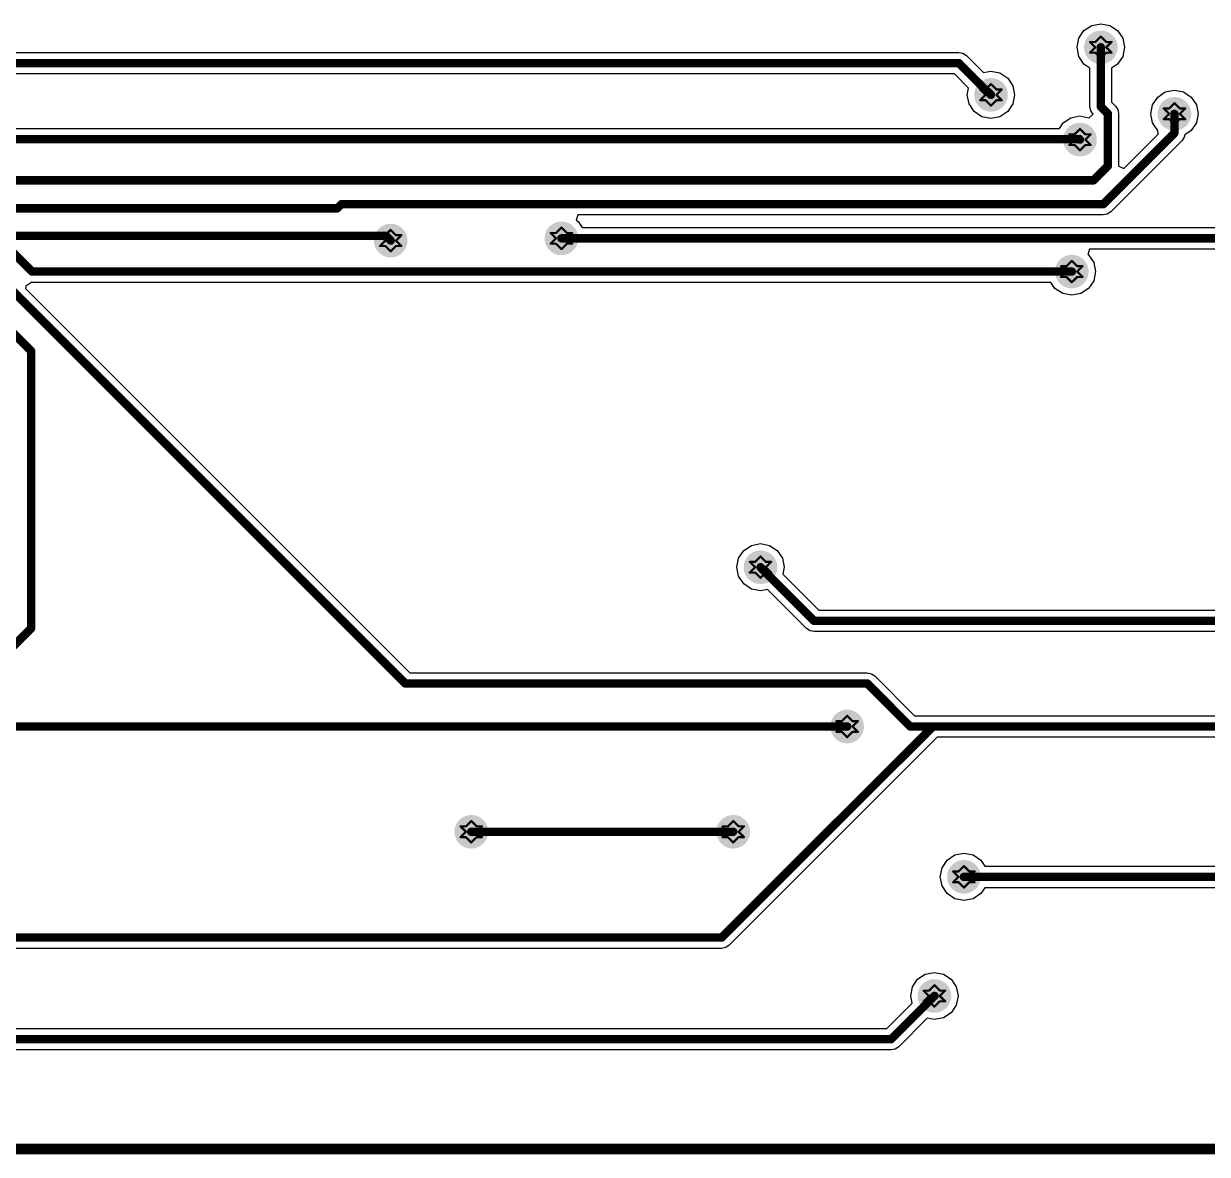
# Model space of a CAD drawing. Header units: millimetres. Extents: x -4.38 to -1.03, y 0 to 2.6.
# Drawn here: x -2.745 to -1.643, y -0.005 to 1.049 of the extents above; entities that cross this region are included whole.
import ezdxf

# ---------------------------------------------------------------- set-up
doc = ezdxf.new("R2010")
doc.units = ezdxf.units.MM
doc.header["$MEASUREMENT"] = 0
for name, color, linetype in [('BottomLayer', 5, 'Continuous'), ('DrillDrawing', 1, 'Continuous'), ('Mechanical1', 6, 'Continuous')]:
    doc.layers.add(name, color=color, linetype=linetype)

msp = doc.modelspace()

# ---------------------------------------------------------------- hatches: boundary and pattern name
at = {"layer": 'BottomLayer'}
h = msp.add_hatch(color=5, dxfattribs=at)
edge = h.paths.add_edge_path()
edge.add_arc((-1.7419, 1.0266), 0.0157, 0, 360, ccw=False)
h = msp.add_hatch(color=5, dxfattribs=at)
edge = h.paths.add_edge_path()
edge.add_arc((-1.8442, 0.9823), 0.0157, 0, 360, ccw=False)
h = msp.add_hatch(color=5, dxfattribs=at)
edge = h.paths.add_edge_path()
edge.add_arc((-1.6733, 0.9646), 0.0157, 0, 360, ccw=False)
h = msp.add_hatch(color=5, dxfattribs=at)
edge = h.paths.add_edge_path()
edge.add_arc((-1.7613, 0.9406), 0.0157, 0, 360, ccw=False)
h = msp.add_hatch(color=5, dxfattribs=at)
edge = h.paths.add_edge_path()
edge.add_arc((-2.4034, 0.8465), 0.0157, 0, 360, ccw=False)
h = msp.add_hatch(color=5, dxfattribs=at)
edge = h.paths.add_edge_path()
edge.add_arc((-2.2443, 0.8486), 0.0157, 0, 360, ccw=False)
h = msp.add_hatch(color=5, dxfattribs=at)
edge = h.paths.add_edge_path()
edge.add_arc((-1.7689, 0.8176), 0.0157, 0, 360, ccw=False)
h = msp.add_hatch(color=5, dxfattribs=at)
edge = h.paths.add_edge_path()
edge.add_arc((-2.0589, 0.5421), 0.0157, 0, 360, ccw=False)
h = msp.add_hatch(color=5, dxfattribs=at)
edge = h.paths.add_edge_path()
edge.add_arc((-1.9782, 0.3937), 0.0157, 0, 360, ccw=False)
h = msp.add_hatch(color=5, dxfattribs=at)
edge = h.paths.add_edge_path()
edge.add_arc((-2.3283, 0.2956), 0.0157, 0, 360, ccw=False)
h = msp.add_hatch(color=5, dxfattribs=at)
edge = h.paths.add_edge_path()
edge.add_arc((-2.0843, 0.2956), 0.0157, 0, 360, ccw=False)
h = msp.add_hatch(color=5, dxfattribs=at)
edge = h.paths.add_edge_path()
edge.add_arc((-1.8694, 0.2536), 0.0157, 0, 360, ccw=False)
h = msp.add_hatch(color=5, dxfattribs=at)
edge = h.paths.add_edge_path()
edge.add_arc((-1.8969, 0.1426), 0.0157, 0, 360, ccw=False)

# ---------------------------------------------------------------- linework, layer by layer
for p, q in [((-1.7504, 1.047), (-1.7419, 1.0486)), ((-1.7419, 1.0486), (-1.7335, 1.047)), ((-1.7623, 1.035), (-1.7576, 1.0422)), ((-1.7576, 1.0422), (-1.7504, 1.047)), ((-1.7335, 1.047), (-1.7263, 1.0422)), ((-1.7263, 1.0422), (-1.7215, 1.035)), ((-1.764, 1.0266), (-1.7623, 1.035)), ((-1.7623, 1.0181), (-1.764, 1.0266)), ((-1.7215, 1.035), (-1.7199, 1.0266)), ((-1.7199, 1.0266), (-1.7215, 1.0181)), ((-3.7971, 1.0218), (-1.8741, 1.0218)), ((-1.8741, 1.0218), (-1.8703, 1.0211)), ((-1.8703, 1.0211), (-1.867, 1.0189)), ((-1.867, 1.0189), (-1.8511, 1.003)), ((-1.7576, 1.011), (-1.7623, 1.0181)), ((-1.7215, 1.0181), (-1.7263, 1.011)), ((-1.8511, 1.003), (-1.8442, 1.0044)), ((-1.8442, 1.0044), (-1.8358, 1.0027)), ((-1.752, 1.0072), (-1.7576, 1.011)), ((-1.752, 0.9714), (-1.752, 1.0072)), ((-1.7263, 1.011), (-1.7319, 1.0072)), ((-1.7319, 1.0072), (-1.7319, 0.9755)), ((-1.8782, 1.0018), (-3.7929, 1.0018)), ((-1.8651, 0.9886), (-1.8782, 1.0018)), ((-1.8358, 1.0027), (-1.8286, 0.9979)), ((-1.8286, 0.9979), (-1.8238, 0.9907)), ((-1.8663, 0.9823), (-1.8651, 0.9886)), ((-1.8646, 0.9738), (-1.8663, 0.9823)), ((-1.8238, 0.9907), (-1.8222, 0.9823)), ((-1.8222, 0.9823), (-1.8238, 0.9738)), ((-1.6889, 0.9802), (-1.6818, 0.985)), ((-1.6818, 0.985), (-1.6733, 0.9866)), ((-1.6733, 0.9866), (-1.6649, 0.985)), ((-1.6649, 0.985), (-1.6577, 0.9802)), ((-1.8598, 0.9667), (-1.8646, 0.9738)), ((-1.8238, 0.9738), (-1.8286, 0.9667)), ((-1.7512, 0.9675), (-1.752, 0.9714)), ((-1.7319, 0.9755), (-1.7282, 0.9719)), ((-1.7282, 0.9719), (-1.7261, 0.9686)), ((-1.6954, 0.9646), (-1.6937, 0.973)), ((-1.6937, 0.973), (-1.6889, 0.9802)), ((-1.6577, 0.9802), (-1.6529, 0.973)), ((-1.6529, 0.973), (-1.6512, 0.9646)), ((-1.8527, 0.9619), (-1.8598, 0.9667)), ((-1.8442, 0.9602), (-1.8527, 0.9619)), ((-1.8358, 0.9619), (-1.8442, 0.9602)), ((-1.8286, 0.9667), (-1.8358, 0.9619)), ((-1.7769, 0.9562), (-1.7698, 0.961)), ((-1.7698, 0.961), (-1.7613, 0.9626)), ((-1.7613, 0.9626), (-1.7529, 0.961)), ((-1.7529, 0.961), (-1.7526, 0.9608)), ((-1.7526, 0.9608), (-1.749, 0.9643)), ((-1.749, 0.9643), (-1.7512, 0.9675)), ((-1.7261, 0.9686), (-1.7253, 0.9648)), ((-1.7253, 0.9648), (-1.7253, 0.9161)), ((-1.6937, 0.9561), (-1.6954, 0.9646)), ((-1.6512, 0.9646), (-1.6529, 0.9561)), ((-2.9094, 0.9511), (-1.7803, 0.9511)), ((-1.7803, 0.9511), (-1.7769, 0.9562)), ((-1.6889, 0.949), (-1.6937, 0.9561)), ((-1.6886, 0.9457), (-1.6889, 0.949)), ((-1.6577, 0.949), (-1.6637, 0.945)), ((-1.6529, 0.9561), (-1.6577, 0.949)), ((-1.6662, 0.9397), (-1.7326, 0.8733)), ((-1.7206, 0.9137), (-1.6886, 0.9457)), ((-1.6641, 0.943), (-1.6662, 0.9397)), ((-1.6637, 0.945), (-1.6641, 0.943)), ((-1.7253, 0.9161), (-1.725, 0.9158)), ((-1.725, 0.9158), (-1.7206, 0.9137)), ((-1.7359, 0.8712), (-1.7397, 0.8704)), ((-1.7326, 0.8733), (-1.7359, 0.8712)), ((-2.229, 0.8704), (-2.2305, 0.8654)), ((-2.2305, 0.8654), (-2.2287, 0.8642)), ((-1.7397, 0.8704), (-2.229, 0.8704)), ((-2.2287, 0.8642), (-2.225, 0.8586)), ((-2.225, 0.8586), (-1.6145, 0.8586)), ((-1.7523, 0.8385), (-1.7539, 0.8335)), ((-1.6103, 0.8385), (-1.7523, 0.8385)), ((-1.7539, 0.8335), (-1.7533, 0.8332)), ((-1.7533, 0.8332), (-1.7485, 0.826)), ((-1.7485, 0.826), (-1.7469, 0.8176)), ((-1.7469, 0.8176), (-1.7485, 0.8091)), ((-2.7377, 0.8076), (-2.7431, 0.804)), ((-2.7373, 0.8075), (-2.7377, 0.8076)), ((-1.7883, 0.8075), (-2.7373, 0.8075)), ((-1.7846, 0.802), (-1.7883, 0.8075)), ((-1.7485, 0.8091), (-1.7533, 0.802)), ((-2.7431, 0.804), (-2.7435, 0.8018)), ((-2.7435, 0.8018), (-2.3855, 0.4437)), ((-1.7774, 0.7972), (-1.7846, 0.802)), ((-1.7689, 0.7955), (-1.7774, 0.7972)), ((-1.7605, 0.7972), (-1.7689, 0.7955)), ((-1.7533, 0.802), (-1.7605, 0.7972)), ((-2.0745, 0.5577), (-2.0673, 0.5625)), ((-2.0673, 0.5625), (-2.0589, 0.5642)), ((-2.0589, 0.5642), (-2.0504, 0.5625)), ((-2.0504, 0.5625), (-2.0433, 0.5577)), ((-2.0793, 0.5506), (-2.0745, 0.5577)), ((-2.0433, 0.5577), (-2.0385, 0.5506)), ((-2.0809, 0.5421), (-2.0793, 0.5506)), ((-2.0793, 0.5337), (-2.0809, 0.5421)), ((-2.0385, 0.5506), (-2.0368, 0.5421)), ((-2.0368, 0.5421), (-2.0381, 0.5355)), ((-2.0745, 0.5265), (-2.0793, 0.5337)), ((-2.0381, 0.5355), (-2.0047, 0.5022)), ((-2.0673, 0.5217), (-2.0745, 0.5265)), ((-2.0589, 0.52), (-2.0673, 0.5217)), ((-2.0523, 0.5214), (-2.0589, 0.52)), ((-2.016, 0.485), (-2.0523, 0.5214)), ((-2.0047, 0.5022), (-1.5591, 0.5022)), ((-2.0127, 0.4829), (-2.016, 0.485)), ((-2.0089, 0.4821), (-2.0127, 0.4829)), ((-1.5591, 0.4821), (-2.0089, 0.4821)), ((-2.3855, 0.4437), (-1.9594, 0.4437)), ((-1.9594, 0.4437), (-1.9556, 0.4429)), ((-1.9556, 0.4429), (-1.9523, 0.4408)), ((-1.9523, 0.4408), (-1.9153, 0.4037)), ((-1.9153, 0.4037), (-1.5608, 0.4037)), ((-1.8942, 0.3837), (-2.088, 0.1899)), ((-1.5608, 0.3837), (-1.8942, 0.3837)), ((-1.8778, 0.274), (-1.8694, 0.2756)), ((-1.8694, 0.2756), (-1.8609, 0.274)), ((-1.8897, 0.262), (-1.885, 0.2692)), ((-1.885, 0.2692), (-1.8778, 0.274)), ((-1.8609, 0.274), (-1.8537, 0.2692)), ((-1.8537, 0.2692), (-1.85, 0.2636)), ((-1.8914, 0.2536), (-1.8897, 0.262)), ((-1.85, 0.2636), (-1.5525, 0.2636)), ((-1.8897, 0.2451), (-1.8914, 0.2536)), ((-1.885, 0.238), (-1.8897, 0.2451)), ((-1.85, 0.2435), (-1.8537, 0.238)), ((-1.5483, 0.2435), (-1.85, 0.2435)), ((-1.8778, 0.2332), (-1.885, 0.238)), ((-1.8694, 0.2315), (-1.8778, 0.2332)), ((-1.8609, 0.2332), (-1.8694, 0.2315)), ((-1.8537, 0.238), (-1.8609, 0.2332)), ((-2.0912, 0.1877), (-2.0951, 0.1869)), ((-2.088, 0.1899), (-2.0912, 0.1877)), ((-2.0951, 0.1869), (-2.9239, 0.1869)), ((-1.9173, 0.151), (-1.9125, 0.1582)), ((-1.9125, 0.1582), (-1.9054, 0.163)), ((-1.9054, 0.163), (-1.8969, 0.1646)), ((-1.8969, 0.1646), (-1.8885, 0.163)), ((-1.8885, 0.163), (-1.8813, 0.1582)), ((-1.8813, 0.1582), (-1.8765, 0.151)), ((-1.919, 0.1426), (-1.9173, 0.151)), ((-1.8765, 0.151), (-1.8748, 0.1426)), ((-1.9413, 0.1124), (-1.9177, 0.136)), ((-1.9177, 0.136), (-1.919, 0.1426)), ((-1.8765, 0.1341), (-1.8813, 0.127)), ((-1.8748, 0.1426), (-1.8765, 0.1341)), ((-1.9035, 0.1218), (-1.93, 0.0953)), ((-1.8969, 0.1205), (-1.9035, 0.1218)), ((-1.8885, 0.1222), (-1.8969, 0.1205)), ((-1.8813, 0.127), (-1.8885, 0.1222)), ((-3.226, 0.1124), (-1.9413, 0.1124)), ((-1.9371, 0.0923), (-3.2301, 0.0923)), ((-1.9333, 0.0931), (-1.9371, 0.0923)), ((-1.93, 0.0953), (-1.9333, 0.0931)), ((-4.3797, 0), (-1.0333, 0))]:
    msp.add_line(p, q, dxfattribs=at)
at = {"layer": 'BottomLayer', "const_width": 0.00787}
for points in [[(-1.7419, 0.9714), (-1.7419, 1.0266)], [(-1.8741, 1.0118), (-3.7971, 1.0118)], [(-1.8477, 0.9854), (-1.8741, 1.0118)], [(-1.8473, 0.9854), (-1.8477, 0.9854)], [(-1.8442, 0.9823), (-1.8473, 0.9854)], [(-1.7353, 0.9648), (-1.7419, 0.9714)], [(-1.7353, 0.916), (-1.7353, 0.9648)], [(-1.6733, 0.9468), (-1.6733, 0.9646)], [(-1.6733, 0.9468), (-1.7397, 0.8804)], [(-1.7619, 0.9411), (-2.9278, 0.9411)], [(-1.7613, 0.9406), (-1.7619, 0.9411)], [(-1.7353, 0.916), (-1.7487, 0.9026)], [(-1.7487, 0.9026), (-2.9814, 0.9026)], [(-2.4492, 0.8804), (-2.4531, 0.8766)], [(-1.7397, 0.8804), (-2.4492, 0.8804)], [(-2.4531, 0.8766), (-2.9233, 0.8766)], [(-2.4078, 0.8509), (-2.8152, 0.8509)], [(-2.4034, 0.8465), (-2.4078, 0.8509)], [(-1.6103, 0.8486), (-2.2443, 0.8486)], [(-2.7373, 0.8176), (-2.7569, 0.8372)], [(-1.7689, 0.8176), (-2.7373, 0.8176)], [(-2.3896, 0.4337), (-2.7675, 0.8116)], [(-2.7383, 0.7436), (-2.7931, 0.7984)], [(-2.7383, 0.4851), (-2.7383, 0.7436)], [(-2.0089, 0.4921), (-2.0589, 0.5421)], [(-2.7383, 0.4851), (-2.8158, 0.4076)], [(-1.5057, 0.4921), (-2.0089, 0.4921)], [(-1.9594, 0.4337), (-2.3896, 0.4337)], [(-1.9195, 0.3937), (-1.9594, 0.4337)], [(-1.9782, 0.3937), (-2.802, 0.3937)], [(-1.8983, 0.3937), (-2.0951, 0.197)], [(-1.8983, 0.3937), (-1.9195, 0.3937)], [(-1.5057, 0.3937), (-1.8983, 0.3937)], [(-2.0843, 0.2956), (-2.3283, 0.2956)], [(-1.5483, 0.2536), (-1.8694, 0.2536)], [(-2.0951, 0.197), (-2.9239, 0.197)], [(-1.8969, 0.1426), (-1.9371, 0.1024)], [(-1.9371, 0.1024), (-3.2301, 0.1024)]]:
    msp.add_lwpolyline(points, dxfattribs=at)
at = {"layer": 'BottomLayer', "const_width": 0.00394}
for points in [[(-1.74, 1.0266, -1), (-1.7439, 1.0266, -1)], [(-1.8721, 1.0118, -1), (-1.8761, 1.0118, -1)], [(-1.8721, 1.0118, -1), (-1.8761, 1.0118, -1)], [(-1.8457, 0.9854, -1), (-1.8496, 0.9854, -1)], [(-1.8457, 0.9854, -1), (-1.8496, 0.9854, -1)], [(-1.8454, 0.9854, -1), (-1.8493, 0.9854, -1)], [(-1.8454, 0.9854, -1), (-1.8493, 0.9854, -1)], [(-1.8423, 0.9823, -1), (-1.8462, 0.9823, -1)], [(-1.74, 0.9714, -1), (-1.7439, 0.9714, -1)], [(-1.74, 0.9714, -1), (-1.7439, 0.9714, -1)], [(-1.7334, 0.9648, -1), (-1.7373, 0.9648, -1)], [(-1.7334, 0.9648, -1), (-1.7373, 0.9648, -1)], [(-1.6714, 0.9646, -1), (-1.6753, 0.9646, -1)], [(-1.6714, 0.9468, -1), (-1.6753, 0.9468, -1)], [(-1.6714, 0.9468, -1), (-1.6753, 0.9468, -1)], [(-1.7599, 0.9411, -1), (-1.7638, 0.9411, -1)], [(-1.7599, 0.9411, -1), (-1.7638, 0.9411, -1)], [(-1.7594, 0.9406, -1), (-1.7633, 0.9406, -1)], [(-1.7334, 0.916, -1), (-1.7373, 0.916, -1)], [(-1.7334, 0.916, -1), (-1.7373, 0.916, -1)], [(-1.7468, 0.9026, -1), (-1.7507, 0.9026, -1)], [(-1.7468, 0.9026, -1), (-1.7507, 0.9026, -1)], [(-2.4473, 0.8804, -1), (-2.4512, 0.8804, -1)], [(-2.4473, 0.8804, -1), (-2.4512, 0.8804, -1)], [(-1.7377, 0.8804, -1), (-1.7417, 0.8804, -1)], [(-1.7377, 0.8804, -1), (-1.7417, 0.8804, -1)], [(-2.4511, 0.8766, -1), (-2.4551, 0.8766, -1)], [(-2.4511, 0.8766, -1), (-2.4551, 0.8766, -1)], [(-2.4059, 0.8509, -1), (-2.4098, 0.8509, -1)], [(-2.4059, 0.8509, -1), (-2.4098, 0.8509, -1)], [(-2.4014, 0.8465, -1), (-2.4053, 0.8465, -1)], [(-2.2424, 0.8486, -1), (-2.2463, 0.8486, -1)], [(-2.7354, 0.8176, -1), (-2.7393, 0.8176, -1)], [(-2.7354, 0.8176, -1), (-2.7393, 0.8176, -1)], [(-1.767, 0.8176, -1), (-1.7709, 0.8176, -1)], [(-2.7364, 0.7436, -1), (-2.7403, 0.7436, -1)], [(-2.7364, 0.7436, -1), (-2.7403, 0.7436, -1)], [(-2.0569, 0.5421, -1), (-2.0608, 0.5421, -1)], [(-2.7364, 0.4851, -1), (-2.7403, 0.4851, -1)], [(-2.7364, 0.4851, -1), (-2.7403, 0.4851, -1)], [(-2.0069, 0.4921, -1), (-2.0108, 0.4921, -1)], [(-2.0069, 0.4921, -1), (-2.0108, 0.4921, -1)], [(-2.3877, 0.4337, -1), (-2.3916, 0.4337, -1)], [(-2.3877, 0.4337, -1), (-2.3916, 0.4337, -1)], [(-1.9574, 0.4337, -1), (-1.9614, 0.4337, -1)], [(-1.9574, 0.4337, -1), (-1.9614, 0.4337, -1)], [(-1.9762, 0.3937, -1), (-1.9801, 0.3937, -1)], [(-1.9175, 0.3937, -1), (-1.9214, 0.3937, -1)], [(-1.9175, 0.3937, -1), (-1.9214, 0.3937, -1)], [(-1.8964, 0.3937, -1), (-1.9003, 0.3937, -1)], [(-1.8964, 0.3937, -1), (-1.9003, 0.3937, -1)], [(-1.8964, 0.3937, -1), (-1.9003, 0.3937, -1)], [(-2.3264, 0.2956, -1), (-2.3303, 0.2956, -1)], [(-2.0824, 0.2956, -1), (-2.0863, 0.2956, -1)], [(-1.8674, 0.2536, -1), (-1.8713, 0.2536, -1)], [(-2.0931, 0.197, -1), (-2.097, 0.197, -1)], [(-2.0931, 0.197, -1), (-2.097, 0.197, -1)], [(-1.8949, 0.1426, -1), (-1.8989, 0.1426, -1)], [(-1.9352, 0.1024, -1), (-1.9391, 0.1024, -1)], [(-1.9352, 0.1024, -1), (-1.9391, 0.1024, -1)]]:
    msp.add_lwpolyline(points, format="xyb", close=True, dxfattribs=at)
at = {"layer": 'DrillDrawing', "const_width": 0.002}
for points in [[(-1.7419, 1.0366), (-1.7469, 1.0316)], [(-1.7369, 1.0316), (-1.7419, 1.0366)], [(-1.7469, 1.0316), (-1.7519, 1.0316)], [(-1.7469, 1.0266), (-1.7519, 1.0316)], [(-1.7469, 1.0266), (-1.7519, 1.0216)], [(-1.7319, 1.0316), (-1.7369, 1.0266)], [(-1.7319, 1.0316), (-1.7369, 1.0316)], [(-1.7319, 1.0216), (-1.7369, 1.0266)], [(-1.7469, 1.0216), (-1.7519, 1.0216)], [(-1.7419, 1.0166), (-1.7469, 1.0216)], [(-1.7369, 1.0216), (-1.7419, 1.0166)], [(-1.7319, 1.0216), (-1.7369, 1.0216)], [(-1.8442, 0.9923), (-1.8492, 0.9873)], [(-1.8392, 0.9873), (-1.8442, 0.9923)], [(-1.8492, 0.9873), (-1.8542, 0.9873)], [(-1.8492, 0.9823), (-1.8542, 0.9873)], [(-1.8492, 0.9823), (-1.8542, 0.9773)], [(-1.8342, 0.9873), (-1.8392, 0.9823)], [(-1.8342, 0.9873), (-1.8392, 0.9873)], [(-1.8342, 0.9773), (-1.8392, 0.9823)], [(-1.8492, 0.9773), (-1.8542, 0.9773)], [(-1.8442, 0.9723), (-1.8492, 0.9773)], [(-1.8392, 0.9773), (-1.8442, 0.9723)], [(-1.8342, 0.9773), (-1.8392, 0.9773)], [(-1.6783, 0.9696), (-1.6833, 0.9696)], [(-1.6783, 0.9646), (-1.6833, 0.9696)], [(-1.6733, 0.9746), (-1.6783, 0.9696)], [(-1.6683, 0.9696), (-1.6733, 0.9746)], [(-1.6633, 0.9696), (-1.6683, 0.9646)], [(-1.6633, 0.9696), (-1.6683, 0.9696)], [(-1.6783, 0.9646), (-1.6833, 0.9596)], [(-1.6783, 0.9596), (-1.6833, 0.9596)], [(-1.6733, 0.9546), (-1.6783, 0.9596)], [(-1.6683, 0.9596), (-1.6733, 0.9546)], [(-1.6633, 0.9596), (-1.6683, 0.9646)], [(-1.6633, 0.9596), (-1.6683, 0.9596)], [(-1.7613, 0.9506), (-1.7663, 0.9456)], [(-1.7563, 0.9456), (-1.7613, 0.9506)], [(-1.7663, 0.9456), (-1.7713, 0.9456)], [(-1.7663, 0.9406), (-1.7713, 0.9456)], [(-1.7663, 0.9406), (-1.7713, 0.9356)], [(-1.7513, 0.9456), (-1.7563, 0.9406)], [(-1.7513, 0.9456), (-1.7563, 0.9456)], [(-1.7513, 0.9356), (-1.7563, 0.9406)], [(-1.7663, 0.9356), (-1.7713, 0.9356)], [(-1.7613, 0.9306), (-1.7663, 0.9356)], [(-1.7563, 0.9356), (-1.7613, 0.9306)], [(-1.7513, 0.9356), (-1.7563, 0.9356)], [(-2.4084, 0.8515), (-2.4134, 0.8515)], [(-2.4084, 0.8465), (-2.4134, 0.8515)], [(-2.4034, 0.8565), (-2.4084, 0.8515)], [(-2.3984, 0.8515), (-2.4034, 0.8565)], [(-2.3934, 0.8515), (-2.3984, 0.8465)], [(-2.3934, 0.8515), (-2.3984, 0.8515)], [(-2.2493, 0.8536), (-2.2543, 0.8536)], [(-2.2493, 0.8486), (-2.2543, 0.8536)], [(-2.2493, 0.8486), (-2.2543, 0.8436)], [(-2.2443, 0.8586), (-2.2493, 0.8536)], [(-2.2393, 0.8536), (-2.2443, 0.8586)], [(-2.2343, 0.8536), (-2.2393, 0.8486)], [(-2.2343, 0.8536), (-2.2393, 0.8536)], [(-2.2343, 0.8436), (-2.2393, 0.8486)], [(-2.4084, 0.8465), (-2.4134, 0.8415)], [(-2.4084, 0.8415), (-2.4134, 0.8415)], [(-2.4034, 0.8365), (-2.4084, 0.8415)], [(-2.3984, 0.8415), (-2.4034, 0.8365)], [(-2.3934, 0.8415), (-2.3984, 0.8465)], [(-2.3934, 0.8415), (-2.3984, 0.8415)], [(-2.2493, 0.8436), (-2.2543, 0.8436)], [(-2.2443, 0.8386), (-2.2493, 0.8436)], [(-2.2393, 0.8436), (-2.2443, 0.8386)], [(-2.2343, 0.8436), (-2.2393, 0.8436)], [(-1.7689, 0.8276), (-1.7739, 0.8226)], [(-1.7639, 0.8226), (-1.7689, 0.8276)], [(-1.7739, 0.8226), (-1.7789, 0.8226)], [(-1.7739, 0.8176), (-1.7789, 0.8226)], [(-1.7739, 0.8176), (-1.7789, 0.8126)], [(-1.7589, 0.8226), (-1.7639, 0.8176)], [(-1.7589, 0.8226), (-1.7639, 0.8226)], [(-1.7589, 0.8126), (-1.7639, 0.8176)], [(-1.7739, 0.8126), (-1.7789, 0.8126)], [(-1.7689, 0.8076), (-1.7739, 0.8126)], [(-1.7639, 0.8126), (-1.7689, 0.8076)], [(-1.7589, 0.8126), (-1.7639, 0.8126)], [(-2.0589, 0.5521), (-2.0639, 0.5471)], [(-2.0539, 0.5471), (-2.0589, 0.5521)], [(-2.0639, 0.5471), (-2.0689, 0.5471)], [(-2.0639, 0.5421), (-2.0689, 0.5471)], [(-2.0639, 0.5421), (-2.0689, 0.5371)], [(-2.0489, 0.5471), (-2.0539, 0.5421)], [(-2.0489, 0.5471), (-2.0539, 0.5471)], [(-2.0489, 0.5371), (-2.0539, 0.5421)], [(-2.0639, 0.5371), (-2.0689, 0.5371)], [(-2.0589, 0.5321), (-2.0639, 0.5371)], [(-2.0539, 0.5371), (-2.0589, 0.5321)], [(-2.0489, 0.5371), (-2.0539, 0.5371)], [(-1.9832, 0.3987), (-1.9882, 0.3987)], [(-1.9832, 0.3937), (-1.9882, 0.3987)], [(-1.9782, 0.4037), (-1.9832, 0.3987)], [(-1.9732, 0.3987), (-1.9782, 0.4037)], [(-1.9682, 0.3987), (-1.9732, 0.3937)], [(-1.9682, 0.3987), (-1.9732, 0.3987)], [(-1.9832, 0.3937), (-1.9882, 0.3887)], [(-1.9832, 0.3887), (-1.9882, 0.3887)], [(-1.9782, 0.3837), (-1.9832, 0.3887)], [(-1.9732, 0.3887), (-1.9782, 0.3837)], [(-1.9682, 0.3887), (-1.9732, 0.3937)], [(-1.9682, 0.3887), (-1.9732, 0.3887)], [(-2.3333, 0.3006), (-2.3383, 0.3006)], [(-2.3333, 0.2956), (-2.3383, 0.3006)], [(-2.3283, 0.3056), (-2.3333, 0.3006)], [(-2.3233, 0.3006), (-2.3283, 0.3056)], [(-2.3183, 0.3006), (-2.3233, 0.2956)], [(-2.3183, 0.3006), (-2.3233, 0.3006)], [(-2.0893, 0.3006), (-2.0943, 0.3006)], [(-2.0893, 0.2956), (-2.0943, 0.3006)], [(-2.0843, 0.3056), (-2.0893, 0.3006)], [(-2.0793, 0.3006), (-2.0843, 0.3056)], [(-2.0743, 0.3006), (-2.0793, 0.2956)], [(-2.0743, 0.3006), (-2.0793, 0.3006)], [(-2.3333, 0.2956), (-2.3383, 0.2906)], [(-2.3333, 0.2906), (-2.3383, 0.2906)], [(-2.3283, 0.2856), (-2.3333, 0.2906)], [(-2.3233, 0.2906), (-2.3283, 0.2856)], [(-2.3183, 0.2906), (-2.3233, 0.2956)], [(-2.3183, 0.2906), (-2.3233, 0.2906)], [(-2.0893, 0.2956), (-2.0943, 0.2906)], [(-2.0893, 0.2906), (-2.0943, 0.2906)], [(-2.0843, 0.2856), (-2.0893, 0.2906)], [(-2.0793, 0.2906), (-2.0843, 0.2856)], [(-2.0743, 0.2906), (-2.0793, 0.2956)], [(-2.0743, 0.2906), (-2.0793, 0.2906)], [(-1.8744, 0.2586), (-1.8794, 0.2586)], [(-1.8744, 0.2536), (-1.8794, 0.2586)], [(-1.8744, 0.2536), (-1.8794, 0.2486)], [(-1.8694, 0.2636), (-1.8744, 0.2586)], [(-1.8644, 0.2586), (-1.8694, 0.2636)], [(-1.8594, 0.2586), (-1.8644, 0.2536)], [(-1.8594, 0.2586), (-1.8644, 0.2586)], [(-1.8594, 0.2486), (-1.8644, 0.2536)], [(-1.8744, 0.2486), (-1.8794, 0.2486)], [(-1.8694, 0.2436), (-1.8744, 0.2486)], [(-1.8644, 0.2486), (-1.8694, 0.2436)], [(-1.8594, 0.2486), (-1.8644, 0.2486)], [(-1.9019, 0.1476), (-1.9069, 0.1476)], [(-1.9019, 0.1426), (-1.9069, 0.1476)], [(-1.9019, 0.1426), (-1.9069, 0.1376)], [(-1.8969, 0.1526), (-1.9019, 0.1476)], [(-1.8919, 0.1476), (-1.8969, 0.1526)], [(-1.8869, 0.1476), (-1.8919, 0.1426)], [(-1.8869, 0.1476), (-1.8919, 0.1476)], [(-1.8869, 0.1376), (-1.8919, 0.1426)], [(-1.9019, 0.1376), (-1.9069, 0.1376)], [(-1.8969, 0.1326), (-1.9019, 0.1376)], [(-1.8919, 0.1376), (-1.8969, 0.1326)], [(-1.8869, 0.1376), (-1.8919, 0.1376)]]:
    msp.add_lwpolyline(points, dxfattribs=at)
at = {"layer": 'DrillDrawing', "const_width": 0.001}
for points in [[(-1.7414, 1.0366, -1), (-1.7424, 1.0366, -1)], [(-1.7414, 1.0366, -1), (-1.7424, 1.0366, -1)], [(-1.7514, 1.0316, -1), (-1.7524, 1.0316, -1)], [(-1.7514, 1.0316, -1), (-1.7524, 1.0316, -1)], [(-1.7464, 1.0316, -1), (-1.7474, 1.0316, -1)], [(-1.7464, 1.0316, -1), (-1.7474, 1.0316, -1)], [(-1.7464, 1.0266, -1), (-1.7474, 1.0266, -1)], [(-1.7464, 1.0266, -1), (-1.7474, 1.0266, -1)], [(-1.7364, 1.0316, -1), (-1.7374, 1.0316, -1)], [(-1.7364, 1.0316, -1), (-1.7374, 1.0316, -1)], [(-1.7364, 1.0266, -1), (-1.7374, 1.0266, -1)], [(-1.7364, 1.0266, -1), (-1.7374, 1.0266, -1)], [(-1.7314, 1.0316, -1), (-1.7324, 1.0316, -1)], [(-1.7314, 1.0316, -1), (-1.7324, 1.0316, -1)], [(-1.7514, 1.0216, -1), (-1.7524, 1.0216, -1)], [(-1.7514, 1.0216, -1), (-1.7524, 1.0216, -1)], [(-1.7464, 1.0216, -1), (-1.7474, 1.0216, -1)], [(-1.7464, 1.0216, -1), (-1.7474, 1.0216, -1)], [(-1.7414, 1.0166, -1), (-1.7424, 1.0166, -1)], [(-1.7414, 1.0166, -1), (-1.7424, 1.0166, -1)], [(-1.7364, 1.0216, -1), (-1.7374, 1.0216, -1)], [(-1.7364, 1.0216, -1), (-1.7374, 1.0216, -1)], [(-1.7314, 1.0216, -1), (-1.7324, 1.0216, -1)], [(-1.7314, 1.0216, -1), (-1.7324, 1.0216, -1)], [(-1.8437, 0.9923, -1), (-1.8447, 0.9923, -1)], [(-1.8437, 0.9923, -1), (-1.8447, 0.9923, -1)], [(-1.8537, 0.9873, -1), (-1.8547, 0.9873, -1)], [(-1.8537, 0.9873, -1), (-1.8547, 0.9873, -1)], [(-1.8487, 0.9873, -1), (-1.8497, 0.9873, -1)], [(-1.8487, 0.9873, -1), (-1.8497, 0.9873, -1)], [(-1.8487, 0.9823, -1), (-1.8497, 0.9823, -1)], [(-1.8487, 0.9823, -1), (-1.8497, 0.9823, -1)], [(-1.8387, 0.9873, -1), (-1.8397, 0.9873, -1)], [(-1.8387, 0.9873, -1), (-1.8397, 0.9873, -1)], [(-1.8387, 0.9823, -1), (-1.8397, 0.9823, -1)], [(-1.8387, 0.9823, -1), (-1.8397, 0.9823, -1)], [(-1.8337, 0.9873, -1), (-1.8347, 0.9873, -1)], [(-1.8337, 0.9873, -1), (-1.8347, 0.9873, -1)], [(-1.8537, 0.9773, -1), (-1.8547, 0.9773, -1)], [(-1.8537, 0.9773, -1), (-1.8547, 0.9773, -1)], [(-1.8487, 0.9773, -1), (-1.8497, 0.9773, -1)], [(-1.8487, 0.9773, -1), (-1.8497, 0.9773, -1)], [(-1.8437, 0.9723, -1), (-1.8447, 0.9723, -1)], [(-1.8437, 0.9723, -1), (-1.8447, 0.9723, -1)], [(-1.8387, 0.9773, -1), (-1.8397, 0.9773, -1)], [(-1.8387, 0.9773, -1), (-1.8397, 0.9773, -1)], [(-1.8337, 0.9773, -1), (-1.8347, 0.9773, -1)], [(-1.8337, 0.9773, -1), (-1.8347, 0.9773, -1)], [(-1.6828, 0.9696, -1), (-1.6838, 0.9696, -1)], [(-1.6828, 0.9696, -1), (-1.6838, 0.9696, -1)], [(-1.6778, 0.9696, -1), (-1.6788, 0.9696, -1)], [(-1.6778, 0.9696, -1), (-1.6788, 0.9696, -1)], [(-1.6728, 0.9746, -1), (-1.6738, 0.9746, -1)], [(-1.6728, 0.9746, -1), (-1.6738, 0.9746, -1)], [(-1.6678, 0.9696, -1), (-1.6688, 0.9696, -1)], [(-1.6678, 0.9696, -1), (-1.6688, 0.9696, -1)], [(-1.6628, 0.9696, -1), (-1.6638, 0.9696, -1)], [(-1.6628, 0.9696, -1), (-1.6638, 0.9696, -1)], [(-1.6828, 0.9596, -1), (-1.6838, 0.9596, -1)], [(-1.6828, 0.9596, -1), (-1.6838, 0.9596, -1)], [(-1.6778, 0.9646, -1), (-1.6788, 0.9646, -1)], [(-1.6778, 0.9646, -1), (-1.6788, 0.9646, -1)], [(-1.6778, 0.9596, -1), (-1.6788, 0.9596, -1)], [(-1.6778, 0.9596, -1), (-1.6788, 0.9596, -1)], [(-1.6678, 0.9646, -1), (-1.6688, 0.9646, -1)], [(-1.6678, 0.9646, -1), (-1.6688, 0.9646, -1)], [(-1.6678, 0.9596, -1), (-1.6688, 0.9596, -1)], [(-1.6678, 0.9596, -1), (-1.6688, 0.9596, -1)], [(-1.6628, 0.9596, -1), (-1.6638, 0.9596, -1)], [(-1.6628, 0.9596, -1), (-1.6638, 0.9596, -1)], [(-1.7608, 0.9506, -1), (-1.7618, 0.9506, -1)], [(-1.7608, 0.9506, -1), (-1.7618, 0.9506, -1)], [(-1.6728, 0.9546, -1), (-1.6738, 0.9546, -1)], [(-1.6728, 0.9546, -1), (-1.6738, 0.9546, -1)], [(-1.7708, 0.9456, -1), (-1.7718, 0.9456, -1)], [(-1.7708, 0.9456, -1), (-1.7718, 0.9456, -1)], [(-1.7658, 0.9456, -1), (-1.7668, 0.9456, -1)], [(-1.7658, 0.9456, -1), (-1.7668, 0.9456, -1)], [(-1.7658, 0.9406, -1), (-1.7668, 0.9406, -1)], [(-1.7658, 0.9406, -1), (-1.7668, 0.9406, -1)], [(-1.7558, 0.9456, -1), (-1.7568, 0.9456, -1)], [(-1.7558, 0.9456, -1), (-1.7568, 0.9456, -1)], [(-1.7558, 0.9406, -1), (-1.7568, 0.9406, -1)], [(-1.7558, 0.9406, -1), (-1.7568, 0.9406, -1)], [(-1.7508, 0.9456, -1), (-1.7518, 0.9456, -1)], [(-1.7508, 0.9456, -1), (-1.7518, 0.9456, -1)], [(-1.7708, 0.9356, -1), (-1.7718, 0.9356, -1)], [(-1.7708, 0.9356, -1), (-1.7718, 0.9356, -1)], [(-1.7658, 0.9356, -1), (-1.7668, 0.9356, -1)], [(-1.7658, 0.9356, -1), (-1.7668, 0.9356, -1)], [(-1.7608, 0.9306, -1), (-1.7618, 0.9306, -1)], [(-1.7608, 0.9306, -1), (-1.7618, 0.9306, -1)], [(-1.7558, 0.9356, -1), (-1.7568, 0.9356, -1)], [(-1.7558, 0.9356, -1), (-1.7568, 0.9356, -1)], [(-1.7508, 0.9356, -1), (-1.7518, 0.9356, -1)], [(-1.7508, 0.9356, -1), (-1.7518, 0.9356, -1)], [(-2.4129, 0.8515, -1), (-2.4139, 0.8515, -1)], [(-2.4129, 0.8515, -1), (-2.4139, 0.8515, -1)], [(-2.4079, 0.8515, -1), (-2.4089, 0.8515, -1)], [(-2.4079, 0.8515, -1), (-2.4089, 0.8515, -1)], [(-2.4029, 0.8565, -1), (-2.4039, 0.8565, -1)], [(-2.4029, 0.8565, -1), (-2.4039, 0.8565, -1)], [(-2.3979, 0.8515, -1), (-2.3989, 0.8515, -1)], [(-2.3979, 0.8515, -1), (-2.3989, 0.8515, -1)], [(-2.3929, 0.8515, -1), (-2.3939, 0.8515, -1)], [(-2.3929, 0.8515, -1), (-2.3939, 0.8515, -1)], [(-2.2538, 0.8536, -1), (-2.2548, 0.8536, -1)], [(-2.2538, 0.8536, -1), (-2.2548, 0.8536, -1)], [(-2.2488, 0.8536, -1), (-2.2498, 0.8536, -1)], [(-2.2488, 0.8536, -1), (-2.2498, 0.8536, -1)], [(-2.2488, 0.8486, -1), (-2.2498, 0.8486, -1)], [(-2.2488, 0.8486, -1), (-2.2498, 0.8486, -1)], [(-2.2438, 0.8586, -1), (-2.2448, 0.8586, -1)], [(-2.2438, 0.8586, -1), (-2.2448, 0.8586, -1)], [(-2.2388, 0.8536, -1), (-2.2398, 0.8536, -1)], [(-2.2388, 0.8536, -1), (-2.2398, 0.8536, -1)], [(-2.2388, 0.8486, -1), (-2.2398, 0.8486, -1)], [(-2.2388, 0.8486, -1), (-2.2398, 0.8486, -1)], [(-2.2338, 0.8536, -1), (-2.2348, 0.8536, -1)], [(-2.2338, 0.8536, -1), (-2.2348, 0.8536, -1)], [(-2.4129, 0.8415, -1), (-2.4139, 0.8415, -1)], [(-2.4129, 0.8415, -1), (-2.4139, 0.8415, -1)], [(-2.4079, 0.8465, -1), (-2.4089, 0.8465, -1)], [(-2.4079, 0.8465, -1), (-2.4089, 0.8465, -1)], [(-2.4079, 0.8415, -1), (-2.4089, 0.8415, -1)], [(-2.4079, 0.8415, -1), (-2.4089, 0.8415, -1)], [(-2.3979, 0.8465, -1), (-2.3989, 0.8465, -1)], [(-2.3979, 0.8465, -1), (-2.3989, 0.8465, -1)], [(-2.3979, 0.8415, -1), (-2.3989, 0.8415, -1)], [(-2.3979, 0.8415, -1), (-2.3989, 0.8415, -1)], [(-2.3929, 0.8415, -1), (-2.3939, 0.8415, -1)], [(-2.3929, 0.8415, -1), (-2.3939, 0.8415, -1)], [(-2.2538, 0.8436, -1), (-2.2548, 0.8436, -1)], [(-2.2538, 0.8436, -1), (-2.2548, 0.8436, -1)], [(-2.2488, 0.8436, -1), (-2.2498, 0.8436, -1)], [(-2.2488, 0.8436, -1), (-2.2498, 0.8436, -1)], [(-2.2438, 0.8386, -1), (-2.2448, 0.8386, -1)], [(-2.2438, 0.8386, -1), (-2.2448, 0.8386, -1)], [(-2.2388, 0.8436, -1), (-2.2398, 0.8436, -1)], [(-2.2388, 0.8436, -1), (-2.2398, 0.8436, -1)], [(-2.2338, 0.8436, -1), (-2.2348, 0.8436, -1)], [(-2.2338, 0.8436, -1), (-2.2348, 0.8436, -1)], [(-2.4029, 0.8365, -1), (-2.4039, 0.8365, -1)], [(-2.4029, 0.8365, -1), (-2.4039, 0.8365, -1)], [(-1.7684, 0.8276, -1), (-1.7694, 0.8276, -1)], [(-1.7684, 0.8276, -1), (-1.7694, 0.8276, -1)], [(-1.7784, 0.8226, -1), (-1.7794, 0.8226, -1)], [(-1.7784, 0.8226, -1), (-1.7794, 0.8226, -1)], [(-1.7734, 0.8226, -1), (-1.7744, 0.8226, -1)], [(-1.7734, 0.8226, -1), (-1.7744, 0.8226, -1)], [(-1.7734, 0.8176, -1), (-1.7744, 0.8176, -1)], [(-1.7734, 0.8176, -1), (-1.7744, 0.8176, -1)], [(-1.7634, 0.8226, -1), (-1.7644, 0.8226, -1)], [(-1.7634, 0.8226, -1), (-1.7644, 0.8226, -1)], [(-1.7634, 0.8176, -1), (-1.7644, 0.8176, -1)], [(-1.7634, 0.8176, -1), (-1.7644, 0.8176, -1)], [(-1.7584, 0.8226, -1), (-1.7594, 0.8226, -1)], [(-1.7584, 0.8226, -1), (-1.7594, 0.8226, -1)], [(-1.7784, 0.8126, -1), (-1.7794, 0.8126, -1)], [(-1.7784, 0.8126, -1), (-1.7794, 0.8126, -1)], [(-1.7734, 0.8126, -1), (-1.7744, 0.8126, -1)], [(-1.7734, 0.8126, -1), (-1.7744, 0.8126, -1)], [(-1.7684, 0.8076, -1), (-1.7694, 0.8076, -1)], [(-1.7684, 0.8076, -1), (-1.7694, 0.8076, -1)], [(-1.7634, 0.8126, -1), (-1.7644, 0.8126, -1)], [(-1.7634, 0.8126, -1), (-1.7644, 0.8126, -1)], [(-1.7584, 0.8126, -1), (-1.7594, 0.8126, -1)], [(-1.7584, 0.8126, -1), (-1.7594, 0.8126, -1)], [(-2.0584, 0.5521, -1), (-2.0594, 0.5521, -1)], [(-2.0584, 0.5521, -1), (-2.0594, 0.5521, -1)], [(-2.0684, 0.5471, -1), (-2.0694, 0.5471, -1)], [(-2.0684, 0.5471, -1), (-2.0694, 0.5471, -1)], [(-2.0634, 0.5471, -1), (-2.0644, 0.5471, -1)], [(-2.0634, 0.5471, -1), (-2.0644, 0.5471, -1)], [(-2.0634, 0.5421, -1), (-2.0644, 0.5421, -1)], [(-2.0634, 0.5421, -1), (-2.0644, 0.5421, -1)], [(-2.0534, 0.5471, -1), (-2.0544, 0.5471, -1)], [(-2.0534, 0.5471, -1), (-2.0544, 0.5471, -1)], [(-2.0534, 0.5421, -1), (-2.0544, 0.5421, -1)], [(-2.0534, 0.5421, -1), (-2.0544, 0.5421, -1)], [(-2.0484, 0.5471, -1), (-2.0494, 0.5471, -1)], [(-2.0484, 0.5471, -1), (-2.0494, 0.5471, -1)], [(-2.0684, 0.5371, -1), (-2.0694, 0.5371, -1)], [(-2.0684, 0.5371, -1), (-2.0694, 0.5371, -1)], [(-2.0634, 0.5371, -1), (-2.0644, 0.5371, -1)], [(-2.0634, 0.5371, -1), (-2.0644, 0.5371, -1)], [(-2.0584, 0.5321, -1), (-2.0594, 0.5321, -1)], [(-2.0584, 0.5321, -1), (-2.0594, 0.5321, -1)], [(-2.0534, 0.5371, -1), (-2.0544, 0.5371, -1)], [(-2.0534, 0.5371, -1), (-2.0544, 0.5371, -1)], [(-2.0484, 0.5371, -1), (-2.0494, 0.5371, -1)], [(-2.0484, 0.5371, -1), (-2.0494, 0.5371, -1)], [(-1.9877, 0.3987, -1), (-1.9887, 0.3987, -1)], [(-1.9877, 0.3987, -1), (-1.9887, 0.3987, -1)], [(-1.9827, 0.3987, -1), (-1.9837, 0.3987, -1)], [(-1.9827, 0.3987, -1), (-1.9837, 0.3987, -1)], [(-1.9777, 0.4037, -1), (-1.9787, 0.4037, -1)], [(-1.9777, 0.4037, -1), (-1.9787, 0.4037, -1)], [(-1.9727, 0.3987, -1), (-1.9737, 0.3987, -1)], [(-1.9727, 0.3987, -1), (-1.9737, 0.3987, -1)], [(-1.9677, 0.3987, -1), (-1.9687, 0.3987, -1)], [(-1.9677, 0.3987, -1), (-1.9687, 0.3987, -1)], [(-1.9877, 0.3887, -1), (-1.9887, 0.3887, -1)], [(-1.9877, 0.3887, -1), (-1.9887, 0.3887, -1)], [(-1.9827, 0.3937, -1), (-1.9837, 0.3937, -1)], [(-1.9827, 0.3937, -1), (-1.9837, 0.3937, -1)], [(-1.9827, 0.3887, -1), (-1.9837, 0.3887, -1)], [(-1.9827, 0.3887, -1), (-1.9837, 0.3887, -1)], [(-1.9727, 0.3937, -1), (-1.9737, 0.3937, -1)], [(-1.9727, 0.3937, -1), (-1.9737, 0.3937, -1)], [(-1.9727, 0.3887, -1), (-1.9737, 0.3887, -1)], [(-1.9727, 0.3887, -1), (-1.9737, 0.3887, -1)], [(-1.9677, 0.3887, -1), (-1.9687, 0.3887, -1)], [(-1.9677, 0.3887, -1), (-1.9687, 0.3887, -1)], [(-1.9777, 0.3837, -1), (-1.9787, 0.3837, -1)], [(-1.9777, 0.3837, -1), (-1.9787, 0.3837, -1)], [(-2.3378, 0.3006, -1), (-2.3388, 0.3006, -1)], [(-2.3378, 0.3006, -1), (-2.3388, 0.3006, -1)], [(-2.3328, 0.3006, -1), (-2.3338, 0.3006, -1)], [(-2.3328, 0.3006, -1), (-2.3338, 0.3006, -1)], [(-2.3278, 0.3056, -1), (-2.3288, 0.3056, -1)], [(-2.3278, 0.3056, -1), (-2.3288, 0.3056, -1)], [(-2.3228, 0.3006, -1), (-2.3238, 0.3006, -1)], [(-2.3228, 0.3006, -1), (-2.3238, 0.3006, -1)], [(-2.3178, 0.3006, -1), (-2.3188, 0.3006, -1)], [(-2.3178, 0.3006, -1), (-2.3188, 0.3006, -1)], [(-2.0938, 0.3006, -1), (-2.0948, 0.3006, -1)], [(-2.0938, 0.3006, -1), (-2.0948, 0.3006, -1)], [(-2.0888, 0.3006, -1), (-2.0898, 0.3006, -1)], [(-2.0888, 0.3006, -1), (-2.0898, 0.3006, -1)], [(-2.0838, 0.3056, -1), (-2.0848, 0.3056, -1)], [(-2.0838, 0.3056, -1), (-2.0848, 0.3056, -1)], [(-2.0788, 0.3006, -1), (-2.0798, 0.3006, -1)], [(-2.0788, 0.3006, -1), (-2.0798, 0.3006, -1)], [(-2.0738, 0.3006, -1), (-2.0748, 0.3006, -1)], [(-2.0738, 0.3006, -1), (-2.0748, 0.3006, -1)], [(-2.3378, 0.2906, -1), (-2.3388, 0.2906, -1)], [(-2.3378, 0.2906, -1), (-2.3388, 0.2906, -1)], [(-2.3328, 0.2956, -1), (-2.3338, 0.2956, -1)], [(-2.3328, 0.2956, -1), (-2.3338, 0.2956, -1)], [(-2.3328, 0.2906, -1), (-2.3338, 0.2906, -1)], [(-2.3328, 0.2906, -1), (-2.3338, 0.2906, -1)], [(-2.3228, 0.2956, -1), (-2.3238, 0.2956, -1)], [(-2.3228, 0.2956, -1), (-2.3238, 0.2956, -1)], [(-2.3228, 0.2906, -1), (-2.3238, 0.2906, -1)], [(-2.3228, 0.2906, -1), (-2.3238, 0.2906, -1)], [(-2.3178, 0.2906, -1), (-2.3188, 0.2906, -1)], [(-2.3178, 0.2906, -1), (-2.3188, 0.2906, -1)], [(-2.0938, 0.2906, -1), (-2.0948, 0.2906, -1)], [(-2.0938, 0.2906, -1), (-2.0948, 0.2906, -1)], [(-2.0888, 0.2956, -1), (-2.0898, 0.2956, -1)], [(-2.0888, 0.2956, -1), (-2.0898, 0.2956, -1)], [(-2.0888, 0.2906, -1), (-2.0898, 0.2906, -1)], [(-2.0888, 0.2906, -1), (-2.0898, 0.2906, -1)], [(-2.0788, 0.2956, -1), (-2.0798, 0.2956, -1)], [(-2.0788, 0.2956, -1), (-2.0798, 0.2956, -1)], [(-2.0788, 0.2906, -1), (-2.0798, 0.2906, -1)], [(-2.0788, 0.2906, -1), (-2.0798, 0.2906, -1)], [(-2.0738, 0.2906, -1), (-2.0748, 0.2906, -1)], [(-2.0738, 0.2906, -1), (-2.0748, 0.2906, -1)], [(-2.3278, 0.2856, -1), (-2.3288, 0.2856, -1)], [(-2.3278, 0.2856, -1), (-2.3288, 0.2856, -1)], [(-2.0838, 0.2856, -1), (-2.0848, 0.2856, -1)], [(-2.0838, 0.2856, -1), (-2.0848, 0.2856, -1)], [(-1.8789, 0.2586, -1), (-1.8799, 0.2586, -1)], [(-1.8789, 0.2586, -1), (-1.8799, 0.2586, -1)], [(-1.8739, 0.2586, -1), (-1.8749, 0.2586, -1)], [(-1.8739, 0.2586, -1), (-1.8749, 0.2586, -1)], [(-1.8739, 0.2536, -1), (-1.8749, 0.2536, -1)], [(-1.8739, 0.2536, -1), (-1.8749, 0.2536, -1)], [(-1.8689, 0.2636, -1), (-1.8699, 0.2636, -1)], [(-1.8689, 0.2636, -1), (-1.8699, 0.2636, -1)], [(-1.8639, 0.2586, -1), (-1.8649, 0.2586, -1)], [(-1.8639, 0.2586, -1), (-1.8649, 0.2586, -1)], [(-1.8639, 0.2536, -1), (-1.8649, 0.2536, -1)], [(-1.8639, 0.2536, -1), (-1.8649, 0.2536, -1)], [(-1.8589, 0.2586, -1), (-1.8599, 0.2586, -1)], [(-1.8589, 0.2586, -1), (-1.8599, 0.2586, -1)], [(-1.8789, 0.2486, -1), (-1.8799, 0.2486, -1)], [(-1.8789, 0.2486, -1), (-1.8799, 0.2486, -1)], [(-1.8739, 0.2486, -1), (-1.8749, 0.2486, -1)], [(-1.8739, 0.2486, -1), (-1.8749, 0.2486, -1)], [(-1.8689, 0.2436, -1), (-1.8699, 0.2436, -1)], [(-1.8689, 0.2436, -1), (-1.8699, 0.2436, -1)], [(-1.8639, 0.2486, -1), (-1.8649, 0.2486, -1)], [(-1.8639, 0.2486, -1), (-1.8649, 0.2486, -1)], [(-1.8589, 0.2486, -1), (-1.8599, 0.2486, -1)], [(-1.8589, 0.2486, -1), (-1.8599, 0.2486, -1)], [(-1.9064, 0.1476, -1), (-1.9074, 0.1476, -1)], [(-1.9064, 0.1476, -1), (-1.9074, 0.1476, -1)], [(-1.9014, 0.1476, -1), (-1.9024, 0.1476, -1)], [(-1.9014, 0.1476, -1), (-1.9024, 0.1476, -1)], [(-1.9014, 0.1426, -1), (-1.9024, 0.1426, -1)], [(-1.9014, 0.1426, -1), (-1.9024, 0.1426, -1)], [(-1.8964, 0.1526, -1), (-1.8974, 0.1526, -1)], [(-1.8964, 0.1526, -1), (-1.8974, 0.1526, -1)], [(-1.8914, 0.1476, -1), (-1.8924, 0.1476, -1)], [(-1.8914, 0.1476, -1), (-1.8924, 0.1476, -1)], [(-1.8914, 0.1426, -1), (-1.8924, 0.1426, -1)], [(-1.8914, 0.1426, -1), (-1.8924, 0.1426, -1)], [(-1.8864, 0.1476, -1), (-1.8874, 0.1476, -1)], [(-1.8864, 0.1476, -1), (-1.8874, 0.1476, -1)], [(-1.9064, 0.1376, -1), (-1.9074, 0.1376, -1)], [(-1.9064, 0.1376, -1), (-1.9074, 0.1376, -1)], [(-1.9014, 0.1376, -1), (-1.9024, 0.1376, -1)], [(-1.9014, 0.1376, -1), (-1.9024, 0.1376, -1)], [(-1.8964, 0.1326, -1), (-1.8974, 0.1326, -1)], [(-1.8964, 0.1326, -1), (-1.8974, 0.1326, -1)], [(-1.8914, 0.1376, -1), (-1.8924, 0.1376, -1)], [(-1.8914, 0.1376, -1), (-1.8924, 0.1376, -1)], [(-1.8864, 0.1376, -1), (-1.8874, 0.1376, -1)], [(-1.8864, 0.1376, -1), (-1.8874, 0.1376, -1)]]:
    msp.add_lwpolyline(points, format="xyb", close=True, dxfattribs=at)
at = {"layer": 'Mechanical1', "const_width": 0.01}
msp.add_lwpolyline([(-1.0333, 0), (-4.3797, 0)], dxfattribs=at)

doc.saveas('drawing.dxf')
